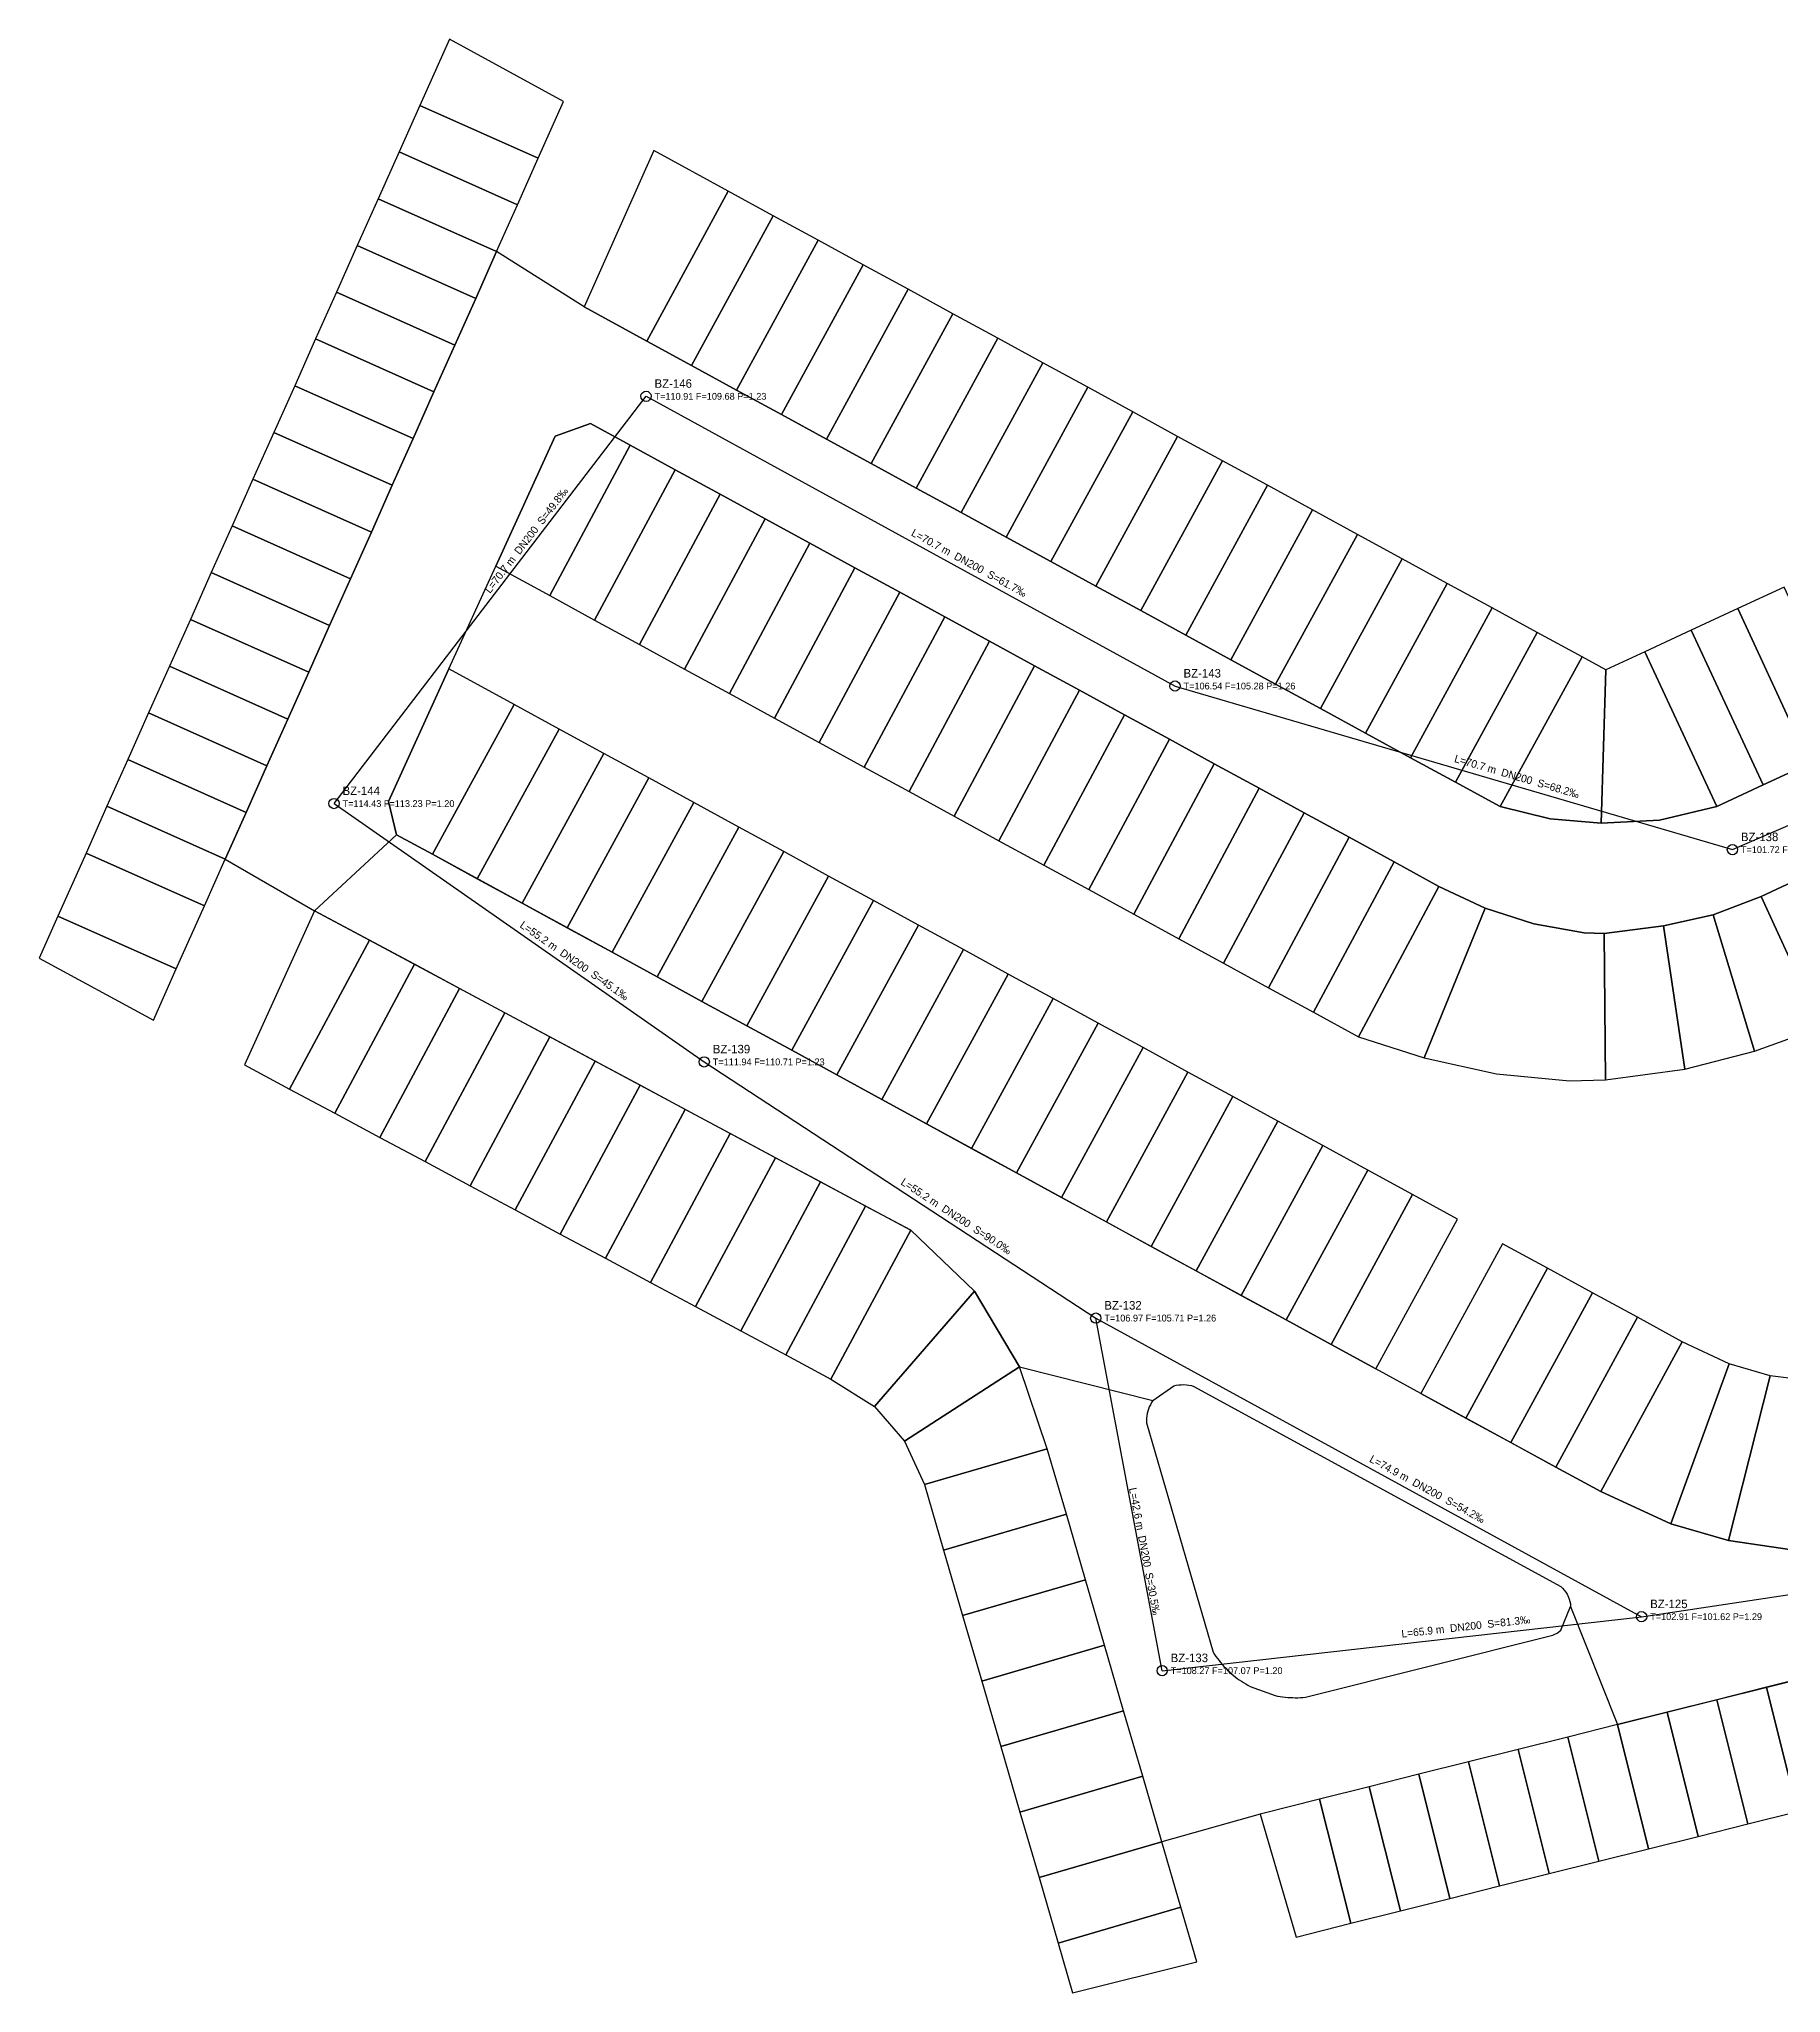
# Model space of a CAD drawing. Header units: metres. Extents: x 308147 to 309178, y 8622681 to 8623301.
# Drawn here: x 308146.6 to 308350.8, y 8622924.4 to 8623153.4 of the extents above; entities that cross this region are included whole.
import ezdxf

# ---------------------------------------------------------------- set-up
doc = ezdxf.new("R2010")
doc.units = ezdxf.units.M
for name, color, linetype in [('BUZONES', 2, 'Continuous'), ('CALLES', 8, 'Continuous'), ('DESAGUE_DN200', 3, 'Continuous'), ('LOTES', 9, 'Continuous'), ('LOTES_SIN_RED', 6, 'Continuous'), ('TEXTO_BUZONES', 7, 'Continuous'), ('TEXTO_TRAMOS', 7, 'Continuous')]:
    doc.layers.add(name, color=color, linetype=linetype)

msp = doc.modelspace()

# ---------------------------------------------------------------- linework, layer by layer
at = {"layer": 'BUZONES'}
for centre in [(308217.77, 8623111.55), (308279.79, 8623077.59), (308181.19, 8623063.81), (308345.14, 8623058.41), (308224.6, 8623033.53), (308270.5, 8623003.5), (308334.5, 8622968.5), (308278.28, 8622962.17)]:
    msp.add_circle(centre, 0.6, dxfattribs=at)
at = {"layer": 'CALLES'}
for points in [[(308354.19, 8623068.52), (308348.75, 8623065.99), (308343.31, 8623063.47), (308336.61, 8623061.87), (308329.76, 8623061.52), (308323.78, 8623062.04), (308317.93, 8623063.45), (308312.66, 8623066.32), (308307.39, 8623069.19), (308302.13, 8623072.07), (308296.86, 8623074.94), (308291.59, 8623077.81), (308286.32, 8623080.68), (308281.06, 8623083.56), (308275.79, 8623086.43), (308270.52, 8623089.3), (308265.25, 8623092.18), (308259.99, 8623095.05), (308254.72, 8623097.92), (308249.45, 8623100.79), (308244.18, 8623103.67), (308238.92, 8623106.54), (308233.65, 8623109.41), (308228.38, 8623112.29), (308223.11, 8623115.16), (308217.85, 8623118.03), (308210.5, 8623122.04), (308200.25, 8623128.51), (308197.8, 8623123.03), (308195.35, 8623117.55), (308192.91, 8623112.07), (308190.46, 8623106.6), (308188.01, 8623101.12), (308185.57, 8623095.64), (308183.12, 8623090.16), (308180.67, 8623084.68), (308178.23, 8623079.2), (308175.78, 8623073.72), (308173.33, 8623068.25), (308170.89, 8623062.77), (308168.44, 8623057.29), (308178.89, 8623051.25), (308188.52, 8623060.16), (308187.56, 8623064.04), (308194.66, 8623079.6), (308200.15, 8623091.64), (308207.1, 8623106.89), (308211.25, 8623108.37), (308215.92, 8623105.82), (308221.19, 8623102.95), (308226.46, 8623100.08), (308231.73, 8623097.2), (308236.99, 8623094.33), (308242.26, 8623091.46), (308247.53, 8623088.59), (308252.8, 8623085.71), (308258.06, 8623082.84), (308263.33, 8623079.97), (308268.6, 8623077.09), (308273.87, 8623074.22), (308279.13, 8623071.35), (308284.4, 8623068.48), (308289.67, 8623065.6), (308294.94, 8623062.73), (308300.2, 8623059.86), (308305.47, 8623056.98), (308310.74, 8623054.11), (308316.17, 8623051.56), (308321.87, 8623049.7), (308327.78, 8623048.66), (308330.11, 8623048.59), (308337.05, 8623049.47), (308342.9, 8623050.78), (308348.51, 8623052.92), (308353.95, 8623055.45)], [(308353.44, 8622976.14), (308344.7, 8622977.41), (308337.94, 8622979.37), (308329.7, 8622983.17), (308324.43, 8622986.04), (308308.63, 8622994.66), (308303.34, 8622997.54), (308298.08, 8623000.41), (308292.81, 8623003.28), (308277.01, 8623011.9), (308261.2, 8623020.52), (308245.4, 8623029.14), (308234.87, 8623034.89), (308229.6, 8623037.76), (308224.33, 8623040.63), (308219.06, 8623043.5), (308213.8, 8623046.38), (308203.26, 8623052.12), (308192.73, 8623057.87), (308188.52, 8623060.16), (308178.89, 8623051.25), (308185.34, 8623047.8), (308217.07, 8623030.8), (308238.23, 8623019.46), (308248.81, 8623013.79), (308256.29, 8623006.66), (308261.54, 8622997.77), (308277.18, 8622993.83), (308279.65, 8622995.56), (308279.94, 8622995.62), (308280.24, 8622995.67), (308280.53, 8622995.69), (308280.83, 8622995.7), (308281.13, 8622995.68), (308281.43, 8622995.64), (308281.72, 8622995.58), (308282.01, 8622995.5), (308325.02, 8622972.05), (308325.23, 8622971.84), (308325.43, 8622971.62), (308325.6, 8622971.38), (308325.76, 8622971.12), (308325.89, 8622970.85), (308326, 8622970.57), (308326.08, 8622970.29), (308326.14, 8622969.99), (308326.17, 8622969.7), (308331.67, 8622955.85), (308360.77, 8622963.13)]]:
    msp.add_lwpolyline(points, dxfattribs=at)
msp.add_lwpolyline([(308264.81, 8622988.19), (308261.54, 8622997.77), (308277.18, 8622993.83), (308277.03, 8622993.59), (308276.9, 8622993.35), (308276.78, 8622993.1), (308276.68, 8622992.84), (308276.59, 8622992.58), (308276.53, 8622992.31), (308276.48, 8622992.04), (308276.44, 8622991.76), (308276.43, 8622991.49), (308276.43, 8622991.21), (308284.26, 8622964.33), (308284.42, 8622964.08), (308284.59, 8622963.83), (308284.77, 8622963.59), (308284.95, 8622963.35), (308285.14, 8622963.12), (308285.33, 8622962.89), (308285.53, 8622962.67), (308285.74, 8622962.45), (308285.95, 8622962.24), (308286.16, 8622962.04), (308286.39, 8622961.84), (308286.61, 8622961.64), (308286.85, 8622961.46), (308287.08, 8622961.27), (308287.33, 8622961.1), (308287.57, 8622960.93), (308287.82, 8622960.77), (308288.08, 8622960.61), (308288.34, 8622960.46), (308288.6, 8622960.32), (308291.52, 8622959.26), (308291.82, 8622959.2), (308292.11, 8622959.15), (308292.4, 8622959.11), (308292.7, 8622959.07), (308293, 8622959.04), (308293.29, 8622959.02), (308293.59, 8622959.01), (308293.89, 8622959), (308294.19, 8622959), (308294.49, 8622959.02), (308294.78, 8622959.03), (308295.08, 8622959.06), (308324.09, 8622966.32), (308324.34, 8622966.44), (308324.58, 8622966.58), (308324.81, 8622966.74), (308325.03, 8622966.91), (308326.17, 8622969.7), (308331.67, 8622955.85), (308325.85, 8622954.39), (308320.03, 8622952.93), (308314.21, 8622951.48), (308308.39, 8622950.02), (308302.57, 8622948.56), (308296.75, 8622947.11), (308289.78, 8622945.36), (308278.25, 8622942.11), (308276.01, 8622949.79), (308273.77, 8622957.47), (308271.53, 8622965.15), (308269.29, 8622972.83), (308267.05, 8622980.51), (308264.81, 8622988.19), (308264.81, 8622988.19)], close=True, dxfattribs=at)
at = {"layer": 'DESAGUE_DN200'}
for p, q in [((308181.19, 8623063.81), (308217.77, 8623111.55)), ((308217.77, 8623111.55), (308279.79, 8623077.59)), ((308345.14, 8623058.41), (308409.94, 8623086.44)), ((308279.79, 8623077.59), (308345.14, 8623058.41)), ((308181.19, 8623063.81), (308224.6, 8623033.53)), ((308224.6, 8623033.53), (308270.5, 8623003.5)), ((308270.5, 8623003.5), (308334.5, 8622968.5)), ((308278.28, 8622962.17), (308270.5, 8623003.5)), ((308334.5, 8622968.5), (308389.06, 8622976.64)), ((308278.28, 8622962.17), (308334.5, 8622968.5))]:
    msp.add_line(p, q, dxfattribs=at)
at = {"layer": 'LOTES'}
for points in [[(308188.81, 8623140.19), (308186.37, 8623134.71), (308200.25, 8623128.51), (308202.69, 8623133.99)], [(308227.42, 8623135.59), (308218.68, 8623140.36), (308210.5, 8623122.04), (308217.85, 8623118.03)], [(308186.37, 8623134.71), (308183.92, 8623129.23), (308197.8, 8623123.03), (308200.25, 8623128.51)], [(308232.69, 8623132.72), (308227.42, 8623135.59), (308217.85, 8623118.03), (308223.11, 8623115.16)], [(308237.96, 8623129.84), (308232.69, 8623132.72), (308223.11, 8623115.16), (308228.38, 8623112.29)], [(308243.23, 8623126.97), (308237.96, 8623129.84), (308228.38, 8623112.29), (308233.65, 8623109.41)], [(308183.92, 8623129.23), (308181.47, 8623123.75), (308195.35, 8623117.55), (308197.8, 8623123.03)], [(308248.49, 8623124.1), (308243.23, 8623126.97), (308233.65, 8623109.41), (308238.92, 8623106.54)], [(308181.47, 8623123.75), (308179.03, 8623118.27), (308192.91, 8623112.07), (308195.35, 8623117.55)], [(308253.76, 8623121.23), (308248.49, 8623124.1), (308238.92, 8623106.54), (308244.18, 8623103.67)], [(308259.03, 8623118.35), (308253.76, 8623121.23), (308244.18, 8623103.67), (308249.45, 8623100.79)], [(308179.03, 8623118.27), (308176.58, 8623112.79), (308190.46, 8623106.6), (308192.91, 8623112.07)], [(308264.3, 8623115.48), (308259.03, 8623118.35), (308249.45, 8623100.79), (308254.72, 8623097.92)], [(308269.56, 8623112.61), (308264.3, 8623115.48), (308254.72, 8623097.92), (308259.99, 8623095.05)], [(308176.58, 8623112.79), (308174.14, 8623107.32), (308188.01, 8623101.12), (308190.46, 8623106.6)], [(308274.83, 8623109.73), (308269.56, 8623112.61), (308259.99, 8623095.05), (308265.25, 8623092.18)], [(308280.1, 8623106.86), (308274.83, 8623109.73), (308265.25, 8623092.18), (308270.52, 8623089.3)], [(308174.14, 8623107.32), (308171.69, 8623101.84), (308185.57, 8623095.64), (308188.01, 8623101.12)], [(308215.92, 8623105.82), (308211.25, 8623108.37), (308207.1, 8623106.89), (308200.15, 8623091.64), (308206.48, 8623088.19)], [(308285.37, 8623103.99), (308280.1, 8623106.86), (308270.52, 8623089.3), (308275.79, 8623086.43)], [(308221.19, 8623102.95), (308215.92, 8623105.82), (308206.48, 8623088.19), (308211.75, 8623085.32)], [(308171.69, 8623101.84), (308169.24, 8623096.36), (308183.12, 8623090.16), (308185.57, 8623095.64)], [(308226.46, 8623100.08), (308221.19, 8623102.95), (308211.75, 8623085.32), (308217.01, 8623082.45)], [(308290.63, 8623101.12), (308285.37, 8623103.99), (308275.79, 8623086.43), (308281.06, 8623083.56)], [(308231.73, 8623097.2), (308226.46, 8623100.08), (308217.01, 8623082.45), (308222.28, 8623079.57)], [(308295.9, 8623098.24), (308290.63, 8623101.12), (308281.06, 8623083.56), (308286.32, 8623080.68)], [(308301.17, 8623095.37), (308295.9, 8623098.24), (308286.32, 8623080.68), (308291.59, 8623077.81)], [(308169.24, 8623096.36), (308166.8, 8623090.88), (308180.67, 8623084.68), (308183.12, 8623090.16)], [(308236.99, 8623094.33), (308231.73, 8623097.2), (308222.28, 8623079.57), (308227.55, 8623076.7)], [(308306.44, 8623092.5), (308301.17, 8623095.37), (308291.59, 8623077.81), (308296.86, 8623074.94)], [(308242.26, 8623091.46), (308236.99, 8623094.33), (308227.55, 8623076.7), (308232.82, 8623073.83)], [(308166.8, 8623090.88), (308164.35, 8623085.4), (308178.23, 8623079.2), (308180.67, 8623084.68)], [(308247.53, 8623088.59), (308242.26, 8623091.46), (308232.82, 8623073.83), (308238.08, 8623070.96)], [(308311.7, 8623089.62), (308306.44, 8623092.5), (308296.86, 8623074.94), (308302.13, 8623072.07)], [(308252.8, 8623085.71), (308247.53, 8623088.59), (308238.08, 8623070.96), (308243.35, 8623068.08)], [(308316.97, 8623086.75), (308311.7, 8623089.62), (308302.13, 8623072.07), (308307.39, 8623069.19)], [(308351.21, 8623089.19), (308345.77, 8623086.66), (308354.19, 8623068.52), (308359.64, 8623071.05)], [(308322.24, 8623083.88), (308316.97, 8623086.75), (308307.39, 8623069.19), (308312.66, 8623066.32)], [(308345.77, 8623086.66), (308340.32, 8623084.13), (308348.75, 8623065.99), (308354.19, 8623068.52)], [(308164.35, 8623085.4), (308161.9, 8623079.92), (308175.78, 8623073.72), (308178.23, 8623079.2)], [(308258.06, 8623082.84), (308252.8, 8623085.71), (308243.35, 8623068.08), (308248.62, 8623065.21)], [(308327.51, 8623081.01), (308322.24, 8623083.88), (308312.66, 8623066.32), (308317.93, 8623063.45)], [(308340.32, 8623084.13), (308334.88, 8623081.6), (308343.31, 8623063.47), (308348.75, 8623065.99)], [(308263.33, 8623079.97), (308258.06, 8623082.84), (308248.62, 8623065.21), (308253.89, 8623062.34)], [(308334.88, 8623081.6), (308330.31, 8623079.48), (308329.76, 8623061.52), (308336.61, 8623061.87), (308336.61, 8623061.87), (308343.31, 8623063.47)], [(308161.9, 8623079.92), (308159.46, 8623074.44), (308173.33, 8623068.25), (308175.78, 8623073.72)], [(308202.3, 8623075.43), (308194.66, 8623079.6), (308187.56, 8623064.04), (308188.52, 8623060.16), (308192.73, 8623057.87)], [(308268.6, 8623077.09), (308263.33, 8623079.97), (308253.89, 8623062.34), (308259.15, 8623059.46)], [(308330.31, 8623079.48), (308327.51, 8623081.01), (308317.93, 8623063.45), (308323.78, 8623062.04), (308323.78, 8623062.04), (308329.76, 8623061.52)], [(308273.87, 8623074.22), (308268.6, 8623077.09), (308259.15, 8623059.46), (308264.42, 8623056.59)], [(308159.46, 8623074.44), (308157.01, 8623068.97), (308170.89, 8623062.77), (308173.33, 8623068.25)], [(308207.57, 8623072.55), (308202.3, 8623075.43), (308192.73, 8623057.87), (308197.99, 8623055)], [(308212.84, 8623069.68), (308207.57, 8623072.55), (308197.99, 8623055), (308203.26, 8623052.12)], [(308279.13, 8623071.35), (308273.87, 8623074.22), (308264.42, 8623056.59), (308269.69, 8623053.72)], [(308284.4, 8623068.48), (308279.13, 8623071.35), (308269.69, 8623053.72), (308274.96, 8623050.85)], [(308157.01, 8623068.97), (308154.56, 8623063.49), (308168.44, 8623057.29), (308170.89, 8623062.77)], [(308218.1, 8623066.81), (308212.84, 8623069.68), (308203.26, 8623052.12), (308208.53, 8623049.25)], [(308289.67, 8623065.6), (308284.4, 8623068.48), (308274.96, 8623050.85), (308280.22, 8623047.97)], [(308223.37, 8623063.94), (308218.1, 8623066.81), (308208.53, 8623049.25), (308213.8, 8623046.38)], [(308294.94, 8623062.73), (308289.67, 8623065.6), (308280.22, 8623047.97), (308285.49, 8623045.1)], [(308154.56, 8623063.49), (308152.12, 8623058.01), (308166, 8623051.81), (308168.44, 8623057.29)], [(308228.64, 8623061.06), (308223.37, 8623063.94), (308213.8, 8623046.38), (308219.06, 8623043.5)], [(308233.91, 8623058.19), (308228.64, 8623061.06), (308219.06, 8623043.5), (308224.33, 8623040.63)], [(308300.2, 8623059.86), (308294.94, 8623062.73), (308285.49, 8623045.1), (308290.76, 8623042.23)], [(308305.47, 8623056.98), (308300.2, 8623059.86), (308290.76, 8623042.23), (308296.03, 8623039.35)], [(308239.17, 8623055.32), (308233.91, 8623058.19), (308224.33, 8623040.63), (308229.6, 8623037.76)], [(308310.74, 8623054.11), (308305.47, 8623056.98), (308296.03, 8623039.35), (308301.29, 8623036.48)], [(308244.44, 8623052.44), (308239.17, 8623055.32), (308229.6, 8623037.76), (308234.87, 8623034.89)], [(308316.17, 8623051.56), (308310.74, 8623054.11), (308301.29, 8623036.48), (308309, 8623034.02)], [(308353.95, 8623055.45), (308348.51, 8623052.92), (308355.55, 8623037.61), (308361.28, 8623039.69)], [(308249.71, 8623049.57), (308244.44, 8623052.44), (308234.87, 8623034.89), (308240.13, 8623032.01)], [(308327.78, 8623048.66), (308321.87, 8623049.7), (308316.17, 8623051.56), (308309, 8623034.02), (308317.49, 8623032.14), (308326.03, 8623031.32), (308330.25, 8623031.42), (308330.11, 8623048.59)], [(308348.51, 8623052.92), (308342.9, 8623050.78), (308347.72, 8623034.77), (308355.55, 8623037.61)], [(308185.34, 8623047.8), (308178.89, 8623051.25), (308170.7, 8623033.18), (308175.99, 8623030.35)], [(308254.98, 8623046.7), (308249.71, 8623049.57), (308240.13, 8623032.01), (308245.4, 8623029.14)], [(308337.05, 8623049.47), (308330.11, 8623048.59), (308330.25, 8623031.42), (308339.57, 8623032.69)], [(308342.9, 8623050.78), (308337.05, 8623049.47), (308339.57, 8623032.69), (308347.72, 8623034.77)], [(308190.63, 8623044.97), (308185.34, 8623047.8), (308175.99, 8623030.35), (308181.28, 8623027.51)], [(308195.92, 8623042.13), (308190.63, 8623044.97), (308181.28, 8623027.51), (308186.57, 8623024.68)], [(308260.24, 8623043.83), (308254.98, 8623046.7), (308245.4, 8623029.14), (308250.67, 8623026.27)], [(308265.51, 8623040.95), (308260.24, 8623043.83), (308250.67, 8623026.27), (308255.94, 8623023.39)], [(308201.21, 8623039.3), (308195.92, 8623042.13), (308186.57, 8623024.68), (308191.86, 8623021.85)], [(308270.78, 8623038.08), (308265.51, 8623040.95), (308255.94, 8623023.39), (308261.2, 8623020.52)], [(308206.5, 8623036.46), (308201.21, 8623039.3), (308191.86, 8623021.85), (308197.15, 8623019.01)], [(308276.05, 8623035.21), (308270.78, 8623038.08), (308261.2, 8623020.52), (308266.47, 8623017.65)], [(308211.79, 8623033.63), (308206.5, 8623036.46), (308197.15, 8623019.01), (308202.43, 8623016.18)], [(308217.07, 8623030.8), (308211.79, 8623033.63), (308202.43, 8623016.18), (308207.72, 8623013.34)], [(308281.31, 8623032.33), (308276.05, 8623035.21), (308266.47, 8623017.65), (308271.74, 8623014.78)], [(308222.36, 8623027.96), (308217.07, 8623030.8), (308207.72, 8623013.34), (308213.01, 8623010.51)], [(308286.58, 8623029.46), (308281.31, 8623032.33), (308271.74, 8623014.78), (308277.01, 8623011.9)], [(308291.85, 8623026.59), (308286.58, 8623029.46), (308277.01, 8623011.9), (308282.27, 8623009.03)], [(308227.65, 8623025.13), (308222.36, 8623027.96), (308213.01, 8623010.51), (308218.3, 8623007.68)], [(308297.12, 8623023.72), (308291.85, 8623026.59), (308282.27, 8623009.03), (308287.54, 8623006.16)], [(308232.94, 8623022.3), (308227.65, 8623025.13), (308218.3, 8623007.68), (308223.59, 8623004.84)], [(308238.23, 8623019.46), (308232.94, 8623022.3), (308223.59, 8623004.84), (308228.88, 8623002.01)], [(308302.38, 8623020.84), (308297.12, 8623023.72), (308287.54, 8623006.16), (308292.81, 8623003.28)], [(308243.52, 8623016.63), (308238.23, 8623019.46), (308228.88, 8623002.01), (308234.17, 8622999.18)], [(308307.65, 8623017.97), (308302.38, 8623020.84), (308292.81, 8623003.28), (308298.08, 8623000.41)], [(308312.92, 8623015.1), (308307.65, 8623017.97), (308298.08, 8623000.41), (308303.34, 8622997.54)], [(308248.81, 8623013.79), (308243.52, 8623016.63), (308234.17, 8622999.18), (308239.45, 8622996.34)], [(308248.81, 8623013.79), (308239.45, 8622996.34), (308244.55, 8622993.14), (308256.29, 8623006.66)], [(308323.47, 8623009.34), (308318.2, 8623012.22), (308308.63, 8622994.66), (308313.89, 8622991.78)], [(308328.74, 8623006.47), (308323.47, 8623009.34), (308313.89, 8622991.78), (308319.16, 8622988.91)], [(308256.29, 8623006.66), (308244.55, 8622993.14), (308248.09, 8622989.06), (308261.54, 8622997.77)], [(308334.01, 8623003.6), (308328.74, 8623006.47), (308319.16, 8622988.91), (308324.43, 8622986.04)], [(308339.27, 8623000.72), (308334.01, 8623003.6), (308324.43, 8622986.04), (308329.7, 8622983.17)], [(308344.77, 8622998.15), (308339.27, 8623000.72), (308329.7, 8622983.17), (308337.94, 8622979.37)], [(308261.54, 8622997.77), (308248.09, 8622989.06), (308250.41, 8622983.99), (308264.81, 8622988.19)], [(308349.58, 8622996.75), (308344.77, 8622998.15), (308337.94, 8622979.37), (308344.7, 8622977.41)], [(308354.56, 8622996.1), (308349.58, 8622996.75), (308344.7, 8622977.41), (308353.44, 8622976.14)], [(308264.81, 8622988.19), (308250.41, 8622983.99), (308252.65, 8622976.31), (308267.05, 8622980.51)], [(308267.05, 8622980.51), (308252.65, 8622976.31), (308254.89, 8622968.63), (308269.29, 8622972.83)], [(308269.29, 8622972.83), (308254.89, 8622968.63), (308257.13, 8622960.95), (308271.53, 8622965.15)], [(308271.53, 8622965.15), (308257.13, 8622960.95), (308259.37, 8622953.27), (308273.77, 8622957.47)], [(308349.13, 8622960.22), (308343.31, 8622958.76), (308346.96, 8622944.21), (308352.78, 8622945.67)], [(308354.95, 8622961.68), (308349.13, 8622960.22), (308352.78, 8622945.67), (308358.6, 8622947.12)], [(308343.31, 8622958.76), (308337.49, 8622957.3), (308341.13, 8622942.75), (308346.96, 8622944.21)], [(308273.77, 8622957.47), (308259.37, 8622953.27), (308261.61, 8622945.59), (308276.01, 8622949.79)], [(308331.67, 8622955.85), (308325.85, 8622954.39), (308329.49, 8622939.84), (308335.31, 8622941.3)], [(308337.49, 8622957.3), (308331.67, 8622955.85), (308335.31, 8622941.3), (308341.13, 8622942.75)], [(308320.03, 8622952.93), (308314.21, 8622951.48), (308317.85, 8622936.93), (308323.67, 8622938.38)], [(308325.85, 8622954.39), (308320.03, 8622952.93), (308323.67, 8622938.38), (308329.49, 8622939.84)], [(308314.21, 8622951.48), (308308.39, 8622950.02), (308312.03, 8622935.47), (308317.85, 8622936.93)], [(308276.01, 8622949.79), (308261.61, 8622945.59), (308263.85, 8622937.91), (308278.25, 8622942.11)], [(308302.57, 8622948.56), (308296.75, 8622947.11), (308300.39, 8622932.56), (308306.21, 8622934.01)], [(308308.39, 8622950.02), (308302.57, 8622948.56), (308306.21, 8622934.01), (308312.03, 8622935.47)], [(308296.75, 8622947.11), (308289.78, 8622945.36), (308293.99, 8622930.95), (308300.39, 8622932.56)], [(308278.25, 8622942.11), (308263.85, 8622937.91), (308266.09, 8622930.23), (308280.49, 8622934.43)]]:
    msp.add_lwpolyline(points, close=True, dxfattribs=at)
at = {"layer": 'LOTES_SIN_RED'}
for points in [[(308194.72, 8623153.43), (308191.26, 8623145.66), (308205.14, 8623139.47), (308208.11, 8623146.12)], [(308191.26, 8623145.66), (308188.81, 8623140.19), (308202.69, 8623133.99), (308205.14, 8623139.47)], [(308152.12, 8623058.01), (308148.82, 8623050.63), (308162.7, 8623044.44), (308166, 8623051.81)], [(308148.82, 8623050.63), (308146.61, 8623045.68), (308160.02, 8623038.43), (308162.7, 8623044.44)], [(308280.49, 8622934.43), (308266.09, 8622930.23), (308267.79, 8622924.4), (308282.34, 8622928.04)]]:
    msp.add_lwpolyline(points, close=True, dxfattribs=at)

# ---------------------------------------------------------------- texts
at = {"layer": 'TEXTO_BUZONES'}
for s, height, p in [('BZ-146', 1, (308218.77, 8623112.55)), ('T=110.91 F=109.68 P=1.23', 0.8, (308218.77, 8623111.15)), ('BZ-143', 1, (308280.79, 8623078.59)), ('T=106.54 F=105.28 P=1.26', 0.8, (308280.79, 8623077.19)), ('BZ-144', 1, (308182.19, 8623064.81)), ('T=114.43 F=113.23 P=1.20', 0.8, (308182.19, 8623063.41)), ('T=101.72 F=100.43 P=1.29', 0.8, (308346.14, 8623058.01)), ('BZ-138', 1, (308346.14, 8623059.41)), ('BZ-139', 1, (308225.6, 8623034.53)), ('T=111.94 F=110.71 P=1.23', 0.8, (308225.6, 8623033.13)), ('T=106.97 F=105.71 P=1.26', 0.8, (308271.5, 8623003.1)), ('BZ-132', 1, (308271.5, 8623004.5)), ('BZ-125', 1, (308335.5, 8622969.5)), ('T=102.91 F=101.62 P=1.29', 0.8, (308335.5, 8622968.1)), ('T=108.27 F=107.07 P=1.20', 0.8, (308279.28, 8622961.77)), ('BZ-133', 1, (308279.28, 8622963.17))]:
    msp.add_text(s, height=height, dxfattribs=at).set_placement(p)
at = {"layer": 'TEXTO_TRAMOS'}
for s, rotation, p in [('L=70.7 m  DN200  S=49.8‰', 52.541, (308199.48, 8623088.38)), ('L=70.7 m  DN200  S=61.7‰', -28.7028, (308248.78, 8623095.27)), ('L=70.7 m  DN200  S=68.2‰', -16.3575, (308312.46, 8623068.7)), ('L=55.2 m  DN200  S=45.1‰', -34.8957, (308202.89, 8623049.37)), ('L=55.2 m  DN200  S=90.0‰', -33.1983, (308247.55, 8623019.22)), ('L=74.9 m  DN200  S=54.2‰', -28.6731, (308302.5, 8622986.7)), ('L=42.6 m  DN200  S=30.5‰', 280.664, (308274.39, 8622983.54)), ('L=65.9 m  DN200  S=81.3‰', 6.4219, (308306.39, 8622966.04))]:
    msp.add_text(s, height=0.9, rotation=rotation, dxfattribs=at).set_placement(p)

doc.saveas('drawing.dxf')
